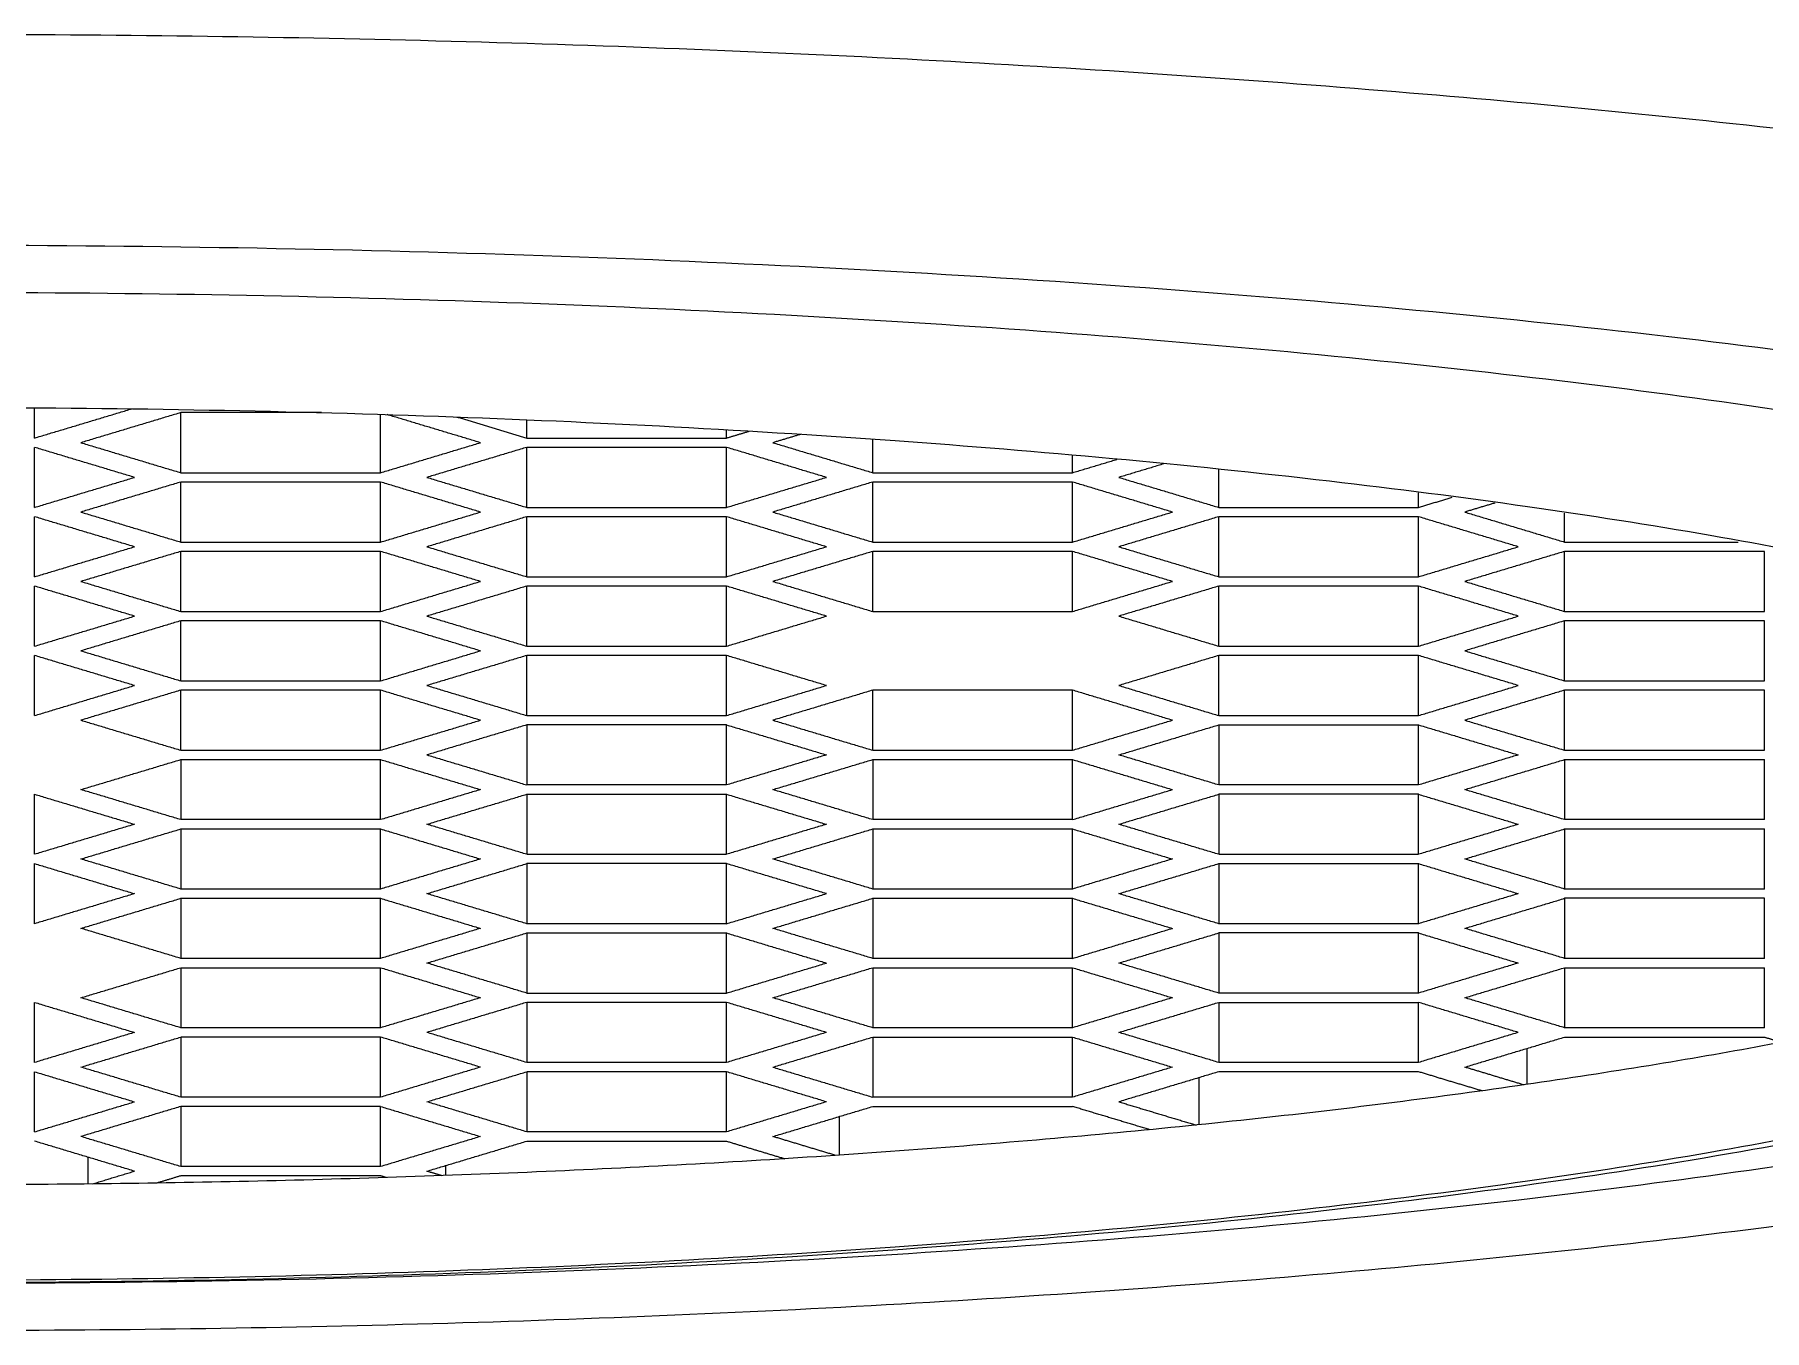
# Model space of a CAD drawing. Extents: x 22506 to 23100, y -2855 to -2435.
# Drawn here: x 22918.13 to 22924.23, y -2602.24 to -2597.68 of the extents above; entities that cross this region are included whole.
import ezdxf

# ---------------------------------------------------------------- set-up
doc = ezdxf.new("R2010")
doc.units = 0
doc.header["$LTSCALE"] = 5
doc.header["$MEASUREMENT"] = 0
doc.layers.get('0').update_dxf_attribs({"color": 2, "linetype": 'CONTINUOUS'})
doc.layers.add('00_COMPONENTS', color=7, linetype='CONTINUOUS')
doc.layers.add('DWG', color=7, linetype='CONTINUOUS')

msp = doc.modelspace()

# ---------------------------------------------------------------- linework, layer by layer
at = {"ltscale": 0.6}
for points in [[(22918.1343, -2599.1), (22918.1343, -2599.0467), (22918.1343, -2598.9933)], [(22918.1343, -2599.1), (22918.3058, -2599.0485), (22918.4773, -2598.9969)], [(22918.6493, -2599.0106), (22918.4734, -2599.0635), (22918.2976, -2599.1164)], [(22918.6493, -2599.2222), (22918.6493, -2599.1164), (22918.6493, -2599.0106)], [(22919.3527, -2599.2222), (22919.3527, -2599.1195), (22919.3527, -2599.0168)], [(22919.7044, -2599.1164), (22919.54, -2599.0669), (22919.3755, -2599.0175)], [(22919.6216, -2599.026), (22919.7446, -2599.063), (22919.8676, -2599.1)], [(22919.8676, -2599.1), (22919.8676, -2599.068), (22919.8676, -2599.0359)], [(22920.5711, -2599.1), (22920.5711, -2599.0857), (22920.5711, -2599.0713)], [(22920.5711, -2599.1), (22920.611, -2599.088), (22920.6508, -2599.076)], [(22918.1343, -2599.3443), (22918.1343, -2599.2386), (22918.1343, -2599.1328)], [(22918.4861, -2599.2386), (22918.3102, -2599.1857), (22918.1343, -2599.1328)], [(22918.2976, -2599.1164), (22918.4734, -2599.1693), (22918.6493, -2599.2222)], [(22919.3527, -2599.2222), (22919.5286, -2599.1693), (22919.7044, -2599.1164)], [(22919.8676, -2599.1328), (22919.6918, -2599.1857), (22919.5159, -2599.2386)], [(22919.8676, -2599.1), (22920.2194, -2599.1), (22920.5711, -2599.1)], [(22919.8676, -2599.3443), (22919.8676, -2599.2386), (22919.8676, -2599.1328)], [(22920.5711, -2599.1328), (22920.2194, -2599.1328), (22919.8676, -2599.1328)], [(22920.5711, -2599.3443), (22920.5711, -2599.2386), (22920.5711, -2599.1328)], [(22920.9228, -2599.2386), (22920.7469, -2599.1857), (22920.5711, -2599.1328)], [(22920.8311, -2599.0873), (22920.7827, -2599.1019), (22920.7343, -2599.1164)], [(22920.7343, -2599.1164), (22920.9102, -2599.1693), (22921.086, -2599.2222)], [(22921.086, -2599.2222), (22921.086, -2599.1634), (22921.086, -2599.1045)], [(22921.7894, -2599.2222), (22921.7894, -2599.1915), (22921.7894, -2599.1608)], [(22921.7894, -2599.2222), (22921.8677, -2599.1987), (22921.9459, -2599.1751)], [(22922.1108, -2599.191), (22922.0317, -2599.2148), (22921.9527, -2599.2386)], [(22918.1343, -2599.3443), (22918.3102, -2599.2914), (22918.4861, -2599.2386)], [(22918.6493, -2599.2549), (22918.4734, -2599.3078), (22918.2976, -2599.3607)], [(22918.6493, -2599.2222), (22919.001, -2599.2222), (22919.3527, -2599.2222)], [(22918.6493, -2599.4665), (22918.6493, -2599.3607), (22918.6493, -2599.2549)], [(22919.3527, -2599.2549), (22919.001, -2599.2549), (22918.6493, -2599.2549)], [(22919.3527, -2599.4665), (22919.3527, -2599.3607), (22919.3527, -2599.2549)], [(22919.7044, -2599.3607), (22919.5286, -2599.3078), (22919.3527, -2599.2549)], [(22919.5159, -2599.2386), (22919.6918, -2599.2914), (22919.8676, -2599.3443)], [(22920.5711, -2599.3443), (22920.7469, -2599.2914), (22920.9228, -2599.2386)], [(22921.086, -2599.2549), (22920.9102, -2599.3078), (22920.7343, -2599.3607)], [(22921.086, -2599.2222), (22921.4377, -2599.2222), (22921.7894, -2599.2222)], [(22921.086, -2599.4665), (22921.086, -2599.3607), (22921.086, -2599.2549)], [(22921.7894, -2599.2549), (22921.4377, -2599.2549), (22921.086, -2599.2549)], [(22921.7894, -2599.4665), (22921.7894, -2599.3607), (22921.7894, -2599.2549)], [(22922.1411, -2599.3607), (22921.9653, -2599.3078), (22921.7894, -2599.2549)], [(22921.9527, -2599.2386), (22922.1285, -2599.2914), (22922.3044, -2599.3443)], [(22922.3044, -2599.3443), (22922.3044, -2599.2775), (22922.3044, -2599.2107)], [(22923.0078, -2599.3443), (22923.0078, -2599.3186), (22923.0078, -2599.2928)], [(22923.0078, -2599.3443), (22923.0674, -2599.3264), (22923.1271, -2599.3085)], [(22918.1343, -2599.5886), (22918.1343, -2599.4829), (22918.1343, -2599.3771)], [(22918.4861, -2599.4829), (22918.3102, -2599.43), (22918.1343, -2599.3771)], [(22918.2976, -2599.3607), (22918.4734, -2599.4136), (22918.6493, -2599.4665)], [(22919.3527, -2599.4665), (22919.5286, -2599.4136), (22919.7044, -2599.3607)], [(22919.8676, -2599.3771), (22919.6918, -2599.43), (22919.5159, -2599.4829)], [(22919.8676, -2599.3443), (22920.2194, -2599.3443), (22920.5711, -2599.3443)], [(22919.8676, -2599.5886), (22919.8676, -2599.4829), (22919.8676, -2599.3771)], [(22920.5711, -2599.3771), (22920.2194, -2599.3771), (22919.8676, -2599.3771)], [(22920.5711, -2599.5886), (22920.5711, -2599.4829), (22920.5711, -2599.3771)], [(22920.9228, -2599.4829), (22920.7469, -2599.43), (22920.5711, -2599.3771)], [(22920.7343, -2599.3607), (22920.9102, -2599.4136), (22921.086, -2599.4665)], [(22921.7894, -2599.4665), (22921.9653, -2599.4136), (22922.1411, -2599.3607)], [(22922.3044, -2599.3771), (22922.1285, -2599.43), (22921.9527, -2599.4829)], [(22922.3044, -2599.3443), (22922.6561, -2599.3443), (22923.0078, -2599.3443)], [(22922.3044, -2599.5886), (22922.3044, -2599.4829), (22922.3044, -2599.3771)], [(22923.0078, -2599.3771), (22922.6561, -2599.3771), (22922.3044, -2599.3771)], [(22923.0078, -2599.5886), (22923.0078, -2599.4829), (22923.0078, -2599.3771)], [(22923.3595, -2599.4829), (22923.1837, -2599.43), (22923.0078, -2599.3771)], [(22923.2766, -2599.329), (22923.2238, -2599.3448), (22923.171, -2599.3607)], [(22923.171, -2599.3607), (22923.3469, -2599.4136), (22923.5227, -2599.4665)], [(22923.5227, -2599.4665), (22923.5227, -2599.4156), (22923.5227, -2599.3648)], [(22918.1343, -2599.5886), (22918.3102, -2599.5357), (22918.4861, -2599.4829)], [(22918.6493, -2599.4992), (22918.4734, -2599.5521), (22918.2976, -2599.605)], [(22918.6493, -2599.4665), (22919.001, -2599.4665), (22919.3527, -2599.4665)], [(22918.6493, -2599.7108), (22918.6493, -2599.605), (22918.6493, -2599.4992)], [(22919.3527, -2599.4992), (22919.001, -2599.4992), (22918.6493, -2599.4992)], [(22919.3527, -2599.7108), (22919.3527, -2599.605), (22919.3527, -2599.4992)], [(22919.7044, -2599.605), (22919.5286, -2599.5521), (22919.3527, -2599.4992)], [(22919.5159, -2599.4829), (22919.6918, -2599.5357), (22919.8676, -2599.5886)], [(22920.5711, -2599.5886), (22920.7469, -2599.5357), (22920.9228, -2599.4829)], [(22921.086, -2599.4992), (22920.9102, -2599.5521), (22920.7343, -2599.605)], [(22921.086, -2599.4665), (22921.4377, -2599.4665), (22921.7894, -2599.4665)], [(22921.086, -2599.7108), (22921.086, -2599.605), (22921.086, -2599.4992)], [(22921.7894, -2599.4992), (22921.4377, -2599.4992), (22921.086, -2599.4992)], [(22921.7894, -2599.7108), (22921.7894, -2599.605), (22921.7894, -2599.4992)], [(22922.1411, -2599.605), (22921.9653, -2599.5521), (22921.7894, -2599.4992)], [(22921.9527, -2599.4829), (22922.1285, -2599.5357), (22922.3044, -2599.5886)], [(22923.0078, -2599.5886), (22923.1837, -2599.5357), (22923.3595, -2599.4829)], [(22923.5227, -2599.4992), (22923.3469, -2599.5521), (22923.171, -2599.605)], [(22923.5227, -2599.4665), (22923.8285, -2599.4665), (22924.1343, -2599.4665)], [(22923.5227, -2599.7108), (22923.5227, -2599.605), (22923.5227, -2599.4992)], [(22924.2262, -2599.4992), (22923.8745, -2599.4992), (22923.5227, -2599.4992)], [(22924.2262, -2599.7108), (22924.2262, -2599.605), (22924.2262, -2599.4992)], [(22918.1343, -2599.8329), (22918.1343, -2599.7271), (22918.1343, -2599.6214)], [(22918.4861, -2599.7271), (22918.3102, -2599.6743), (22918.1343, -2599.6214)], [(22918.2976, -2599.605), (22918.4734, -2599.6579), (22918.6493, -2599.7108)], [(22919.3527, -2599.7108), (22919.5286, -2599.6579), (22919.7044, -2599.605)], [(22919.8676, -2599.6214), (22919.6918, -2599.6743), (22919.5159, -2599.7271)], [(22919.8676, -2599.5886), (22920.2194, -2599.5886), (22920.5711, -2599.5886)], [(22919.8676, -2599.8329), (22919.8676, -2599.7271), (22919.8676, -2599.6214)], [(22920.5711, -2599.6214), (22920.2194, -2599.6214), (22919.8676, -2599.6214)], [(22920.5711, -2599.8329), (22920.5711, -2599.7271), (22920.5711, -2599.6214)], [(22920.9228, -2599.7271), (22920.7469, -2599.6743), (22920.5711, -2599.6214)], [(22920.7343, -2599.605), (22920.9102, -2599.6579), (22921.086, -2599.7108)], [(22921.7894, -2599.7108), (22921.9653, -2599.6579), (22922.1411, -2599.605)], [(22922.3044, -2599.6214), (22922.1285, -2599.6743), (22921.9527, -2599.7271)], [(22922.3044, -2599.5886), (22922.6561, -2599.5886), (22923.0078, -2599.5886)], [(22922.3044, -2599.8329), (22922.3044, -2599.7271), (22922.3044, -2599.6214)], [(22923.0078, -2599.6214), (22922.6561, -2599.6214), (22922.3044, -2599.6214)], [(22923.0078, -2599.8329), (22923.0078, -2599.7271), (22923.0078, -2599.6214)], [(22923.3595, -2599.7271), (22923.1837, -2599.6743), (22923.0078, -2599.6214)], [(22923.171, -2599.605), (22923.3469, -2599.6579), (22923.5227, -2599.7108)], [(22918.1343, -2599.8329), (22918.3102, -2599.78), (22918.4861, -2599.7271)], [(22918.6493, -2599.7435), (22918.4734, -2599.7964), (22918.2976, -2599.8493)], [(22918.6493, -2599.7108), (22919.001, -2599.7108), (22919.3527, -2599.7108)], [(22918.6493, -2599.9551), (22918.6493, -2599.8493), (22918.6493, -2599.7435)], [(22919.3527, -2599.7435), (22919.001, -2599.7435), (22918.6493, -2599.7435)], [(22919.3527, -2599.9551), (22919.3527, -2599.8493), (22919.3527, -2599.7435)], [(22919.7044, -2599.8493), (22919.5286, -2599.7964), (22919.3527, -2599.7435)], [(22919.5159, -2599.7271), (22919.6918, -2599.78), (22919.8676, -2599.8329)], [(22920.5711, -2599.8329), (22920.7469, -2599.78), (22920.9228, -2599.7271)], [(22921.086, -2599.7108), (22921.4377, -2599.7108), (22921.7894, -2599.7108)], [(22921.9527, -2599.7271), (22922.1285, -2599.78), (22922.3044, -2599.8329)], [(22923.0078, -2599.8329), (22923.1837, -2599.78), (22923.3595, -2599.7271)], [(22923.5227, -2599.7435), (22923.3469, -2599.7964), (22923.171, -2599.8493)], [(22923.5227, -2599.7108), (22923.8745, -2599.7108), (22924.2262, -2599.7108)], [(22923.5227, -2599.9551), (22923.5227, -2599.8493), (22923.5227, -2599.7435)], [(22924.2262, -2599.7435), (22923.8745, -2599.7435), (22923.5227, -2599.7435)], [(22924.2262, -2599.9551), (22924.2262, -2599.8493), (22924.2262, -2599.7435)], [(22918.1343, -2600.0772), (22918.1343, -2599.9714), (22918.1343, -2599.8657)], [(22918.4861, -2599.9714), (22918.3102, -2599.9186), (22918.1343, -2599.8657)], [(22918.2976, -2599.8493), (22918.4734, -2599.9022), (22918.6493, -2599.9551)], [(22919.3527, -2599.9551), (22919.5286, -2599.9022), (22919.7044, -2599.8493)], [(22919.8676, -2599.8657), (22919.6918, -2599.9186), (22919.5159, -2599.9714)], [(22919.8676, -2599.8329), (22920.2194, -2599.8329), (22920.5711, -2599.8329)], [(22919.8676, -2600.0772), (22919.8676, -2599.9714), (22919.8676, -2599.8657)], [(22920.5711, -2599.8657), (22920.2194, -2599.8657), (22919.8676, -2599.8657)], [(22920.5711, -2600.0772), (22920.5711, -2599.9714), (22920.5711, -2599.8657)], [(22920.9228, -2599.9714), (22920.7469, -2599.9186), (22920.5711, -2599.8657)], [(22922.3044, -2599.8657), (22922.1285, -2599.9186), (22921.9527, -2599.9714)], [(22922.3044, -2599.8329), (22922.6561, -2599.8329), (22923.0078, -2599.8329)], [(22922.3044, -2600.0772), (22922.3044, -2599.9714), (22922.3044, -2599.8657)], [(22923.0078, -2599.8657), (22922.6561, -2599.8657), (22922.3044, -2599.8657)], [(22923.0078, -2600.0772), (22923.0078, -2599.9714), (22923.0078, -2599.8657)], [(22923.3595, -2599.9714), (22923.1837, -2599.9186), (22923.0078, -2599.8657)], [(22923.171, -2599.8493), (22923.3469, -2599.9022), (22923.5227, -2599.9551)], [(22918.1343, -2600.0772), (22918.3102, -2600.0243), (22918.4861, -2599.9714)], [(22918.6493, -2599.9878), (22918.4734, -2600.0407), (22918.2976, -2600.0936)], [(22918.6493, -2599.9551), (22919.001, -2599.9551), (22919.3527, -2599.9551)], [(22918.6493, -2600.1994), (22918.6493, -2600.0936), (22918.6493, -2599.9878)], [(22919.3527, -2599.9878), (22919.001, -2599.9878), (22918.6493, -2599.9878)], [(22919.3527, -2600.1994), (22919.3527, -2600.0936), (22919.3527, -2599.9878)], [(22919.7044, -2600.0936), (22919.5286, -2600.0407), (22919.3527, -2599.9878)], [(22919.5159, -2599.9714), (22919.6918, -2600.0243), (22919.8676, -2600.0772)], [(22920.5711, -2600.0772), (22920.7469, -2600.0243), (22920.9228, -2599.9714)], [(22921.086, -2599.9878), (22920.9102, -2600.0407), (22920.7343, -2600.0936)], [(22921.086, -2600.1994), (22921.086, -2600.0936), (22921.086, -2599.9878)], [(22921.7894, -2599.9878), (22921.4377, -2599.9878), (22921.086, -2599.9878)], [(22921.7894, -2600.1994), (22921.7894, -2600.0936), (22921.7894, -2599.9878)], [(22922.1411, -2600.0936), (22921.9653, -2600.0407), (22921.7894, -2599.9878)], [(22921.9527, -2599.9714), (22922.1285, -2600.0243), (22922.3044, -2600.0772)], [(22923.0078, -2600.0772), (22923.1837, -2600.0243), (22923.3595, -2599.9714)], [(22923.5227, -2599.9878), (22923.3469, -2600.0407), (22923.171, -2600.0936)], [(22923.5227, -2599.9551), (22923.8745, -2599.9551), (22924.2262, -2599.9551)], [(22923.5227, -2600.1994), (22923.5227, -2600.0936), (22923.5227, -2599.9878)], [(22924.2262, -2599.9878), (22923.8745, -2599.9878), (22923.5227, -2599.9878)], [(22924.2262, -2600.1994), (22924.2262, -2600.0936), (22924.2262, -2599.9878)], [(22918.2976, -2600.0936), (22918.4734, -2600.1465), (22918.6493, -2600.1994)], [(22919.3527, -2600.1994), (22919.5286, -2600.1465), (22919.7044, -2600.0936)], [(22919.8676, -2600.11), (22919.6918, -2600.1628), (22919.5159, -2600.2157)], [(22919.8676, -2600.0772), (22920.2194, -2600.0772), (22920.5711, -2600.0772)], [(22919.8676, -2600.11), (22919.8676, -2600.2157), (22919.8676, -2600.3215)], [(22920.5711, -2600.11), (22920.2194, -2600.11), (22919.8676, -2600.11)], [(22920.5711, -2600.3215), (22920.5711, -2600.2157), (22920.5711, -2600.11)], [(22920.5711, -2600.11), (22920.7469, -2600.1628), (22920.9228, -2600.2157)], [(22920.7343, -2600.0936), (22920.9102, -2600.1465), (22921.086, -2600.1994)], [(22921.7894, -2600.1994), (22921.9653, -2600.1465), (22922.1411, -2600.0936)], [(22921.9527, -2600.2157), (22922.1285, -2600.1628), (22922.3044, -2600.11)], [(22922.3044, -2600.0772), (22922.6561, -2600.0772), (22923.0078, -2600.0772)], [(22922.3044, -2600.11), (22922.3044, -2600.2157), (22922.3044, -2600.3215)], [(22922.3044, -2600.11), (22922.6561, -2600.11), (22923.0078, -2600.11)], [(22923.0078, -2600.3215), (22923.0078, -2600.2157), (22923.0078, -2600.11)], [(22923.0078, -2600.11), (22923.1837, -2600.1628), (22923.3595, -2600.2157)], [(22923.171, -2600.0936), (22923.3469, -2600.1465), (22923.5227, -2600.1994)], [(22918.2976, -2600.3379), (22918.4734, -2600.285), (22918.6493, -2600.2321)], [(22918.6493, -2600.1994), (22919.001, -2600.1994), (22919.3527, -2600.1994)], [(22918.6493, -2600.2321), (22918.6493, -2600.3379), (22918.6493, -2600.4437)], [(22918.6493, -2600.2321), (22919.001, -2600.2321), (22919.3527, -2600.2321)], [(22919.3527, -2600.4437), (22919.3527, -2600.3378), (22919.3527, -2600.2318)], [(22919.3527, -2600.2321), (22919.5286, -2600.285), (22919.7044, -2600.3379)], [(22919.5159, -2600.2157), (22919.6918, -2600.2686), (22919.8676, -2600.3215)], [(22920.9228, -2600.2157), (22920.7469, -2600.2686), (22920.5711, -2600.3215)], [(22920.7343, -2600.3379), (22920.9102, -2600.285), (22921.086, -2600.2321)], [(22921.086, -2600.1994), (22921.4377, -2600.1994), (22921.7894, -2600.1994)], [(22921.086, -2600.2321), (22921.086, -2600.3379), (22921.086, -2600.4437)], [(22921.086, -2600.2321), (22921.4377, -2600.2321), (22921.7894, -2600.2321)], [(22921.7894, -2600.4437), (22921.7894, -2600.3379), (22921.7894, -2600.2321)], [(22921.7894, -2600.2321), (22921.9653, -2600.285), (22922.1411, -2600.3379)], [(22922.3044, -2600.3215), (22922.1285, -2600.2686), (22921.9527, -2600.2157)], [(22923.3595, -2600.2157), (22923.1837, -2600.2686), (22923.0078, -2600.3215)], [(22923.171, -2600.3379), (22923.3469, -2600.285), (22923.5227, -2600.2321)], [(22923.5227, -2600.1994), (22923.8745, -2600.1994), (22924.2262, -2600.1994)], [(22923.5227, -2600.2321), (22923.5227, -2600.3379), (22923.5227, -2600.4437)], [(22923.5227, -2600.2321), (22923.8745, -2600.2321), (22924.2262, -2600.2321)], [(22924.2262, -2600.4437), (22924.2262, -2600.3379), (22924.2262, -2600.2321)], [(22918.1343, -2600.5658), (22918.1343, -2600.46), (22918.1343, -2600.3543)], [(22918.1343, -2600.3543), (22918.3102, -2600.4071), (22918.4861, -2600.46)], [(22918.6493, -2600.4437), (22918.4734, -2600.3908), (22918.2976, -2600.3379)], [(22919.7044, -2600.3379), (22919.5286, -2600.3908), (22919.3527, -2600.4437)], [(22919.5159, -2600.46), (22919.6918, -2600.4071), (22919.8676, -2600.3543)], [(22920.5711, -2600.3215), (22920.2194, -2600.3215), (22919.8676, -2600.3215)], [(22919.8676, -2600.3543), (22919.8676, -2600.46), (22919.8676, -2600.5658)], [(22919.8676, -2600.3543), (22920.2194, -2600.3543), (22920.5711, -2600.3543)], [(22920.5711, -2600.5658), (22920.5711, -2600.46), (22920.5711, -2600.3543)], [(22920.5711, -2600.3543), (22920.7469, -2600.4071), (22920.9228, -2600.46)], [(22921.086, -2600.4437), (22920.9102, -2600.3908), (22920.7343, -2600.3379)], [(22921.7894, -2600.4437), (22921.9653, -2600.3908), (22922.1411, -2600.3379)], [(22921.9527, -2600.46), (22922.1285, -2600.4071), (22922.3044, -2600.3543)], [(22923.0078, -2600.3215), (22922.6561, -2600.3215), (22922.3044, -2600.3215)], [(22922.3044, -2600.3543), (22922.3044, -2600.46), (22922.3044, -2600.5658)], [(22923.0078, -2600.3543), (22922.6561, -2600.3543), (22922.3044, -2600.3543)], [(22923.0078, -2600.5658), (22923.0078, -2600.46), (22923.0078, -2600.3543)], [(22923.0078, -2600.3543), (22923.1837, -2600.4071), (22923.3595, -2600.46)], [(22923.5227, -2600.4437), (22923.3469, -2600.3908), (22923.171, -2600.3379)], [(22918.4861, -2600.46), (22918.3102, -2600.5129), (22918.1343, -2600.5658)], [(22918.2976, -2600.5822), (22918.4734, -2600.5293), (22918.6493, -2600.4764)], [(22919.3527, -2600.4437), (22919.001, -2600.4437), (22918.6493, -2600.4437)], [(22918.6493, -2600.4764), (22918.6493, -2600.5822), (22918.6493, -2600.688)], [(22918.6493, -2600.4764), (22919.001, -2600.4764), (22919.3527, -2600.4764)], [(22919.3527, -2600.688), (22919.3527, -2600.5822), (22919.3527, -2600.4764)], [(22919.3527, -2600.4764), (22919.5286, -2600.5293), (22919.7044, -2600.5822)], [(22919.8676, -2600.5658), (22919.6918, -2600.5129), (22919.5159, -2600.46)], [(22920.9228, -2600.46), (22920.7469, -2600.5129), (22920.5711, -2600.5658)], [(22920.7343, -2600.5822), (22920.9102, -2600.5293), (22921.086, -2600.4764)], [(22921.7894, -2600.4437), (22921.4377, -2600.4437), (22921.086, -2600.4437)], [(22921.086, -2600.4764), (22921.086, -2600.5822), (22921.086, -2600.688)], [(22921.086, -2600.4764), (22921.4377, -2600.4764), (22921.7894, -2600.4764)], [(22921.7894, -2600.688), (22921.7894, -2600.5822), (22921.7894, -2600.4764)], [(22921.7894, -2600.4764), (22921.9653, -2600.5293), (22922.1411, -2600.5822)], [(22922.3044, -2600.5658), (22922.1285, -2600.5129), (22921.9527, -2600.46)], [(22923.3595, -2600.46), (22923.1837, -2600.5129), (22923.0078, -2600.5658)], [(22923.171, -2600.5822), (22923.3469, -2600.5293), (22923.5227, -2600.4764)], [(22924.2262, -2600.4437), (22923.8745, -2600.4437), (22923.5227, -2600.4437)], [(22923.5227, -2600.4764), (22923.5227, -2600.5822), (22923.5227, -2600.688)], [(22923.5227, -2600.4764), (22923.8745, -2600.4764), (22924.2262, -2600.4764)], [(22924.2262, -2600.688), (22924.2262, -2600.5822), (22924.2262, -2600.4764)], [(22918.1343, -2600.8101), (22918.1343, -2600.7043), (22918.1343, -2600.5986)], [(22918.1343, -2600.5986), (22918.3102, -2600.6514), (22918.4861, -2600.7043)], [(22918.6493, -2600.688), (22918.4734, -2600.6351), (22918.2976, -2600.5822)], [(22919.7044, -2600.5822), (22919.5286, -2600.6351), (22919.3527, -2600.688)], [(22919.5159, -2600.7043), (22919.6918, -2600.6514), (22919.8676, -2600.5986)], [(22919.8676, -2600.5658), (22920.2194, -2600.5658), (22920.5711, -2600.5658)], [(22919.8676, -2600.5986), (22919.8676, -2600.7043), (22919.8676, -2600.8101)], [(22920.5711, -2600.5986), (22920.2194, -2600.5986), (22919.8676, -2600.5986)], [(22920.5711, -2600.8101), (22920.5711, -2600.7043), (22920.5711, -2600.5986)], [(22920.9228, -2600.7043), (22920.7469, -2600.6514), (22920.5711, -2600.5986)], [(22921.086, -2600.688), (22920.9102, -2600.6351), (22920.7343, -2600.5822)], [(22922.1411, -2600.5822), (22921.9653, -2600.6351), (22921.7894, -2600.688)], [(22921.9527, -2600.7043), (22922.1285, -2600.6514), (22922.3044, -2600.5986)], [(22922.3044, -2600.5658), (22922.6561, -2600.5658), (22923.0078, -2600.5658)], [(22922.3044, -2600.5986), (22922.3044, -2600.7043), (22922.3044, -2600.8101)], [(22922.3044, -2600.5986), (22922.6561, -2600.5986), (22923.0078, -2600.5986)], [(22923.0078, -2600.8101), (22923.0078, -2600.7043), (22923.0078, -2600.5986)], [(22923.0078, -2600.5986), (22923.1837, -2600.6514), (22923.3595, -2600.7043)], [(22923.5227, -2600.688), (22923.3469, -2600.6351), (22923.171, -2600.5822)], [(22918.4861, -2600.7043), (22918.3102, -2600.7572), (22918.1343, -2600.8101)], [(22918.2976, -2600.8265), (22918.4734, -2600.7736), (22918.6493, -2600.7207)], [(22919.3527, -2600.688), (22919.001, -2600.688), (22918.6493, -2600.688)], [(22918.6493, -2600.7207), (22918.6493, -2600.8265), (22918.6493, -2600.9323)], [(22918.6493, -2600.7207), (22919.001, -2600.7207), (22919.3527, -2600.7207)], [(22919.3527, -2600.9323), (22919.3527, -2600.8265), (22919.3527, -2600.7207)], [(22919.3527, -2600.7207), (22919.5286, -2600.7736), (22919.7044, -2600.8265)], [(22919.8676, -2600.8101), (22919.6918, -2600.7572), (22919.5159, -2600.7043)], [(22920.5711, -2600.8101), (22920.7469, -2600.7572), (22920.9228, -2600.7043)], [(22920.7343, -2600.8265), (22920.9102, -2600.7736), (22921.086, -2600.7207)], [(22921.7894, -2600.688), (22921.4377, -2600.688), (22921.086, -2600.688)], [(22921.086, -2600.7207), (22921.086, -2600.8265), (22921.086, -2600.9323)], [(22921.086, -2600.7207), (22921.4377, -2600.7207), (22921.7894, -2600.7207)], [(22921.7894, -2600.9323), (22921.7894, -2600.8265), (22921.7894, -2600.7207)], [(22921.7894, -2600.7207), (22921.9653, -2600.7736), (22922.1411, -2600.8265)], [(22922.3044, -2600.8101), (22922.1285, -2600.7572), (22921.9527, -2600.7043)], [(22923.3595, -2600.7043), (22923.1837, -2600.7572), (22923.0078, -2600.8101)], [(22923.171, -2600.8265), (22923.3469, -2600.7736), (22923.5227, -2600.7207)], [(22924.2262, -2600.688), (22923.8745, -2600.688), (22923.5227, -2600.688)], [(22923.5227, -2600.7207), (22923.5227, -2600.8265), (22923.5227, -2600.9323)], [(22924.2262, -2600.7207), (22923.8745, -2600.7207), (22923.5227, -2600.7207)], [(22924.2262, -2600.9323), (22924.2262, -2600.8265), (22924.2262, -2600.7207)], [(22918.6493, -2600.9323), (22918.4734, -2600.8794), (22918.2976, -2600.8265)], [(22919.7044, -2600.8265), (22919.5286, -2600.8794), (22919.3527, -2600.9323)], [(22919.5159, -2600.9486), (22919.6918, -2600.8957), (22919.8676, -2600.8428)], [(22920.5711, -2600.8101), (22920.2194, -2600.8101), (22919.8676, -2600.8101)], [(22919.8676, -2600.8428), (22919.8676, -2600.9486), (22919.8676, -2601.0544)], [(22919.8676, -2600.8428), (22920.2194, -2600.8428), (22920.5711, -2600.8428)], [(22920.5711, -2601.0544), (22920.5711, -2600.9486), (22920.5711, -2600.8428)], [(22920.5711, -2600.8428), (22920.7469, -2600.8957), (22920.9228, -2600.9486)], [(22921.086, -2600.9323), (22920.9102, -2600.8794), (22920.7343, -2600.8265)], [(22921.7894, -2600.9323), (22921.9653, -2600.8794), (22922.1411, -2600.8265)], [(22921.9527, -2600.9486), (22922.1285, -2600.8957), (22922.3044, -2600.8428)], [(22923.0078, -2600.8101), (22922.6561, -2600.8101), (22922.3044, -2600.8101)], [(22922.3044, -2600.8428), (22922.3044, -2600.9486), (22922.3044, -2601.0544)], [(22923.0078, -2600.8428), (22922.6561, -2600.8428), (22922.3044, -2600.8428)], [(22923.0078, -2601.0544), (22923.0078, -2600.9486), (22923.0078, -2600.8428)], [(22923.0078, -2600.8428), (22923.1837, -2600.8957), (22923.3595, -2600.9486)], [(22923.5227, -2600.9323), (22923.3469, -2600.8794), (22923.171, -2600.8265)], [(22919.3527, -2600.9323), (22919.001, -2600.9323), (22918.6493, -2600.9323)], [(22919.8676, -2601.0544), (22919.6918, -2601.0015), (22919.5159, -2600.9486)], [(22920.5711, -2601.0544), (22920.7469, -2601.0015), (22920.9228, -2600.9486)], [(22921.7894, -2600.9323), (22921.4377, -2600.9323), (22921.086, -2600.9323)], [(22922.3044, -2601.0544), (22922.1285, -2601.0015), (22921.9527, -2600.9486)], [(22923.3595, -2600.9486), (22923.1837, -2601.0015), (22923.0078, -2601.0544)], [(22924.2262, -2600.9323), (22923.8745, -2600.9323), (22923.5227, -2600.9323)], [(22918.2976, -2601.0708), (22918.4734, -2601.0179), (22918.6493, -2600.965)], [(22918.6493, -2600.965), (22918.6493, -2601.0708), (22918.6493, -2601.1766)], [(22918.6493, -2600.965), (22919.001, -2600.965), (22919.3527, -2600.965)], [(22919.3527, -2601.1766), (22919.3527, -2601.0708), (22919.3527, -2600.965)], [(22919.3527, -2600.965), (22919.5286, -2601.0179), (22919.7044, -2601.0708)], [(22920.7343, -2601.0708), (22920.9102, -2601.0179), (22921.086, -2600.965)], [(22921.086, -2600.965), (22921.086, -2601.0708), (22921.086, -2601.1766)], [(22921.086, -2600.965), (22921.4377, -2600.965), (22921.7894, -2600.965)], [(22921.7894, -2601.1766), (22921.7894, -2601.0708), (22921.7894, -2600.965)], [(22921.7894, -2600.965), (22921.9653, -2601.0179), (22922.1411, -2601.0708)], [(22923.171, -2601.0708), (22923.3469, -2601.0179), (22923.5227, -2600.965)], [(22923.5227, -2600.965), (22923.5227, -2601.0708), (22923.5227, -2601.1766)], [(22923.5227, -2600.965), (22923.8745, -2600.965), (22924.2262, -2600.965)], [(22924.2262, -2601.1766), (22924.2262, -2601.0708), (22924.2262, -2600.965)], [(22918.6493, -2601.1766), (22918.4734, -2601.1237), (22918.2976, -2601.0708)], [(22919.7044, -2601.0708), (22919.5286, -2601.1237), (22919.3527, -2601.1766)], [(22919.8676, -2601.0544), (22920.2194, -2601.0544), (22920.5711, -2601.0544)], [(22921.086, -2601.1766), (22920.9102, -2601.1237), (22920.7343, -2601.0708)], [(22922.1411, -2601.0708), (22921.9653, -2601.1237), (22921.7894, -2601.1766)], [(22923.0078, -2601.0544), (22922.6561, -2601.0544), (22922.3044, -2601.0544)], [(22923.5227, -2601.1766), (22923.3469, -2601.1237), (22923.171, -2601.0708)], [(22918.1343, -2601.2987), (22918.1343, -2601.1929), (22918.1343, -2601.0871)], [(22918.1343, -2601.0871), (22918.3102, -2601.14), (22918.4861, -2601.1929)], [(22919.8676, -2601.0871), (22919.6918, -2601.14), (22919.5159, -2601.1929)], [(22919.8676, -2601.0871), (22919.8676, -2601.1929), (22919.8676, -2601.2987)], [(22920.5711, -2601.0871), (22920.2194, -2601.0871), (22919.8676, -2601.0871)], [(22920.5711, -2601.2987), (22920.5711, -2601.1929), (22920.5711, -2601.0871)], [(22920.9228, -2601.1929), (22920.7469, -2601.14), (22920.5711, -2601.0871)], [(22921.9527, -2601.1929), (22922.1285, -2601.14), (22922.3044, -2601.0871)], [(22922.3044, -2601.0871), (22922.3044, -2601.1929), (22922.3044, -2601.2987)], [(22922.3044, -2601.0871), (22922.6561, -2601.0871), (22923.0078, -2601.0871)], [(22923.0078, -2601.2987), (22923.0078, -2601.1929), (22923.0078, -2601.0871)], [(22923.3595, -2601.1929), (22923.1837, -2601.14), (22923.0078, -2601.0871)], [(22918.4861, -2601.1929), (22918.3102, -2601.2458), (22918.1343, -2601.2987)], [(22919.3527, -2601.1766), (22919.001, -2601.1766), (22918.6493, -2601.1766)], [(22919.8676, -2601.2987), (22919.6918, -2601.2458), (22919.5159, -2601.1929)], [(22920.9228, -2601.1929), (22920.7469, -2601.2458), (22920.5711, -2601.2987)], [(22921.7894, -2601.1766), (22921.4377, -2601.1766), (22921.086, -2601.1766)], [(22922.3044, -2601.2987), (22922.1285, -2601.2458), (22921.9527, -2601.1929)], [(22923.3595, -2601.1929), (22923.1837, -2601.2458), (22923.0078, -2601.2987)], [(22924.2262, -2601.1766), (22923.8745, -2601.1766), (22923.5227, -2601.1766)], [(22918.2976, -2601.3151), (22918.4734, -2601.2622), (22918.6493, -2601.2093)], [(22918.6493, -2601.2093), (22918.6493, -2601.3151), (22918.6493, -2601.4209)], [(22919.3527, -2601.2093), (22919.001, -2601.2093), (22918.6493, -2601.2093)], [(22919.3527, -2601.4209), (22919.3527, -2601.3151), (22919.3527, -2601.2093)], [(22919.7044, -2601.3151), (22919.5286, -2601.2622), (22919.3527, -2601.2093)], [(22920.7343, -2601.3151), (22920.9102, -2601.2622), (22921.086, -2601.2093)], [(22921.086, -2601.2093), (22921.086, -2601.3151), (22921.086, -2601.4209)], [(22921.086, -2601.2093), (22921.4377, -2601.2093), (22921.7894, -2601.2093)], [(22921.7894, -2601.4209), (22921.7894, -2601.3151), (22921.7894, -2601.2093)], [(22921.7894, -2601.2093), (22921.9653, -2601.2622), (22922.1411, -2601.3151)], [(22923.171, -2601.3151), (22923.3469, -2601.2622), (22923.5227, -2601.2093)], [(22923.389, -2601.2495), (22923.389, -2601.313), (22923.389, -2601.3765)], [(22923.5227, -2601.2093), (22923.8745, -2601.2093), (22924.2262, -2601.2093)], [(22924.2262, -2601.2093), (22924.2553, -2601.218), (22924.2844, -2601.2268)], [(22918.6493, -2601.4209), (22918.4734, -2601.368), (22918.2976, -2601.3151)], [(22919.7044, -2601.3151), (22919.5286, -2601.368), (22919.3527, -2601.4209)], [(22920.5711, -2601.2987), (22920.2194, -2601.2987), (22919.8676, -2601.2987)], [(22920.7343, -2601.3151), (22920.9102, -2601.368), (22921.086, -2601.4209)], [(22922.1411, -2601.3151), (22921.9653, -2601.368), (22921.7894, -2601.4209)], [(22923.0078, -2601.2987), (22922.6561, -2601.2987), (22922.3044, -2601.2987)], [(22923.3798, -2601.3779), (22923.2754, -2601.3465), (22923.171, -2601.3151)], [(22918.1343, -2601.543), (22918.1343, -2601.4372), (22918.1343, -2601.3314)], [(22918.1343, -2601.3314), (22918.3102, -2601.3843), (22918.4861, -2601.4372)], [(22919.5159, -2601.4372), (22919.6918, -2601.3843), (22919.8676, -2601.3314)], [(22919.8676, -2601.3314), (22919.8676, -2601.4372), (22919.8676, -2601.543)], [(22920.5711, -2601.3314), (22920.2194, -2601.3314), (22919.8676, -2601.3314)], [(22920.5711, -2601.543), (22920.5711, -2601.4372), (22920.5711, -2601.3314)], [(22920.9228, -2601.4372), (22920.7469, -2601.3843), (22920.5711, -2601.3314)], [(22922.3044, -2601.3314), (22922.1285, -2601.3843), (22921.9527, -2601.4372)], [(22922.2353, -2601.5179), (22922.2353, -2601.4351), (22922.2353, -2601.3522)], [(22923.0078, -2601.3314), (22922.6561, -2601.3314), (22922.3044, -2601.3314)], [(22923.2317, -2601.3988), (22923.1198, -2601.3651), (22923.0078, -2601.3314)], [(22918.1343, -2601.543), (22918.3102, -2601.4901), (22918.4861, -2601.4372)], [(22919.3527, -2601.4209), (22919.001, -2601.4209), (22918.6493, -2601.4209)], [(22919.8676, -2601.543), (22919.6918, -2601.4901), (22919.5159, -2601.4372)], [(22920.9228, -2601.4372), (22920.7469, -2601.4901), (22920.5711, -2601.543)], [(22921.7894, -2601.4209), (22921.4377, -2601.4209), (22921.086, -2601.4209)], [(22921.9527, -2601.4372), (22922.0887, -2601.4781), (22922.2247, -2601.519)], [(22918.6493, -2601.4536), (22918.4734, -2601.5065), (22918.2976, -2601.5594)], [(22918.6493, -2601.4536), (22918.6493, -2601.5594), (22918.6493, -2601.6652)], [(22919.3527, -2601.4536), (22919.001, -2601.4536), (22918.6493, -2601.4536)], [(22919.3527, -2601.6652), (22919.3527, -2601.5594), (22919.3527, -2601.4536)], [(22919.3527, -2601.4536), (22919.5286, -2601.5065), (22919.7044, -2601.5594)], [(22920.7343, -2601.5594), (22920.9102, -2601.5065), (22921.086, -2601.4536)], [(22920.9676, -2601.4892), (22920.9676, -2601.5572), (22920.9676, -2601.6252)], [(22921.086, -2601.4536), (22921.4377, -2601.4536), (22921.7894, -2601.4536)], [(22922.0613, -2601.5353), (22921.9253, -2601.4945), (22921.7894, -2601.4536)], [(22918.6493, -2601.6652), (22918.4734, -2601.6123), (22918.2976, -2601.5594)], [(22919.7044, -2601.5594), (22919.5286, -2601.6123), (22919.3527, -2601.6652)], [(22920.5711, -2601.543), (22920.2194, -2601.543), (22919.8676, -2601.543)], [(22920.9557, -2601.626), (22920.845, -2601.5927), (22920.7343, -2601.5594)], [(22918.4861, -2601.6815), (22918.3102, -2601.6286), (22918.1343, -2601.5757)], [(22918.3216, -2601.6321), (22918.3216, -2601.6793), (22918.3216, -2601.7265)], [(22919.5159, -2601.6815), (22919.6918, -2601.6286), (22919.8676, -2601.5757)], [(22919.8676, -2601.5757), (22920.2194, -2601.5757), (22920.5711, -2601.5757)], [(22920.5711, -2601.5757), (22920.674, -2601.6067), (22920.777, -2601.6377)], [(22918.337, -2601.7264), (22918.4115, -2601.7039), (22918.4861, -2601.6815)], [(22919.3527, -2601.6652), (22919.001, -2601.6652), (22918.6493, -2601.6652)], [(22919.5688, -2601.6974), (22919.5424, -2601.6895), (22919.5159, -2601.6815)], [(22919.5819, -2601.6617), (22919.5819, -2601.6793), (22919.5819, -2601.6969)], [(22918.6493, -2601.6979), (22918.607, -2601.7106), (22918.5647, -2601.7233)], [(22919.3527, -2601.6979), (22919.001, -2601.6979), (22918.6493, -2601.6979)], [(22919.3733, -2601.7041), (22919.363, -2601.701), (22919.3527, -2601.6979)]]:
    msp.add_open_spline(points, degree=2, dxfattribs=at)
msp.add_rational_spline([(22926.2766, -2600.5748), (22924.6316, -2601.7294), (22917.7822, -2601.7294), (22911.0173, -2601.7294), (22909.3137, -2600.5926)], [0.919661735513, 0.755159574898, 1, 0.75744780317, 0.91662268234], degree=2, knots=[-34.348594, -34.348594, -34.348594, -18.709022, -18.709022, -3.215613, -3.215613, -3.215613], dxfattribs=at)
at = {"layer": '00_COMPONENTS', "color": 7, "linetype": 'Continuous'}
for points, knots in [([(22928.7778, -2598.9305), (22928.5142, -2598.8256), (22927.9086, -2598.6335), (22926.8903, -2598.3966), (22925.6822, -2598.186), (22924.3093, -2598.0067), (22922.7999, -2597.8629), (22920.6089, -2597.7204), (22918.9217, -2597.6795), (22917.7778, -2597.6795)], [0, 0, 0, 0, 0.076581, 0.171109, 0.282072, 0.407424, 0.544729, 0.691259, 1, 1, 1, 1]), ([(22928.7778, -2600.3319), (22928.7778, -2600.3004), (22928.7681, -2600.2347), (22928.7261, -2600.1391), (22928.6577, -2600.0452), (22928.523, -2599.9132), (22928.2833, -2599.7558), (22927.9163, -2599.5832), (22927.4534, -2599.4169), (22926.8986, -2599.2587), (22926.2565, -2599.1102), (22925.2469, -2598.9188), (22923.8157, -2598.7211), (22921.9362, -2598.5506), (22919.8976, -2598.4454), (22917.7778, -2598.4098), (22915.6581, -2598.4454), (22913.6194, -2598.5506), (22911.74, -2598.7211), (22910.3088, -2598.9188), (22909.2991, -2599.1102), (22908.657, -2599.2587), (22908.1023, -2599.4169), (22907.6394, -2599.5832), (22907.2723, -2599.7558), (22907.0327, -2599.9132), (22906.8979, -2600.0452), (22906.8295, -2600.1391), (22906.7875, -2600.2347), (22906.7778, -2600.3004), (22906.7778, -2600.3319)], [0, 0, 0, 0, 0.004136, 0.008577, 0.013567, 0.019275, 0.033225, 0.050895, 0.072386, 0.097642, 0.126511, 0.158775, 0.232373, 0.315858, 0.406183, 0.5, 0.593817, 0.684142, 0.767627, 0.841225, 0.873489, 0.902358, 0.927614, 0.949105, 0.966775, 0.980725, 0.986433, 0.991423, 0.995864, 1, 1, 1, 1]), ([(22917.7778, -2598.5867), (22918.4315, -2598.5867), (22919.7145, -2598.6083), (22921.5771, -2598.7044), (22923.2942, -2598.8603), (22924.6018, -2599.0409), (22925.5243, -2599.2157), (22926.1109, -2599.3514), (22926.6178, -2599.496), (22927.0407, -2599.6478), (22927.376, -2599.8055), (22927.595, -2599.9494), (22927.7181, -2600.07), (22927.7806, -2600.1557), (22927.819, -2600.243), (22927.8278, -2600.3031), (22927.8278, -2600.3319)], [0, 0, 0, 0, 0.18764, 0.368282, 0.535253, 0.682449, 0.746978, 0.804716, 0.855227, 0.89821, 0.933549, 0.96145, 0.972867, 0.982844, 0.991725, 1, 1, 1, 1]), ([(22917.7778, -2598.9921), (22918.3534, -2598.9921), (22919.4832, -2599.011), (22921.1233, -2599.0958), (22922.4193, -2599.2132), (22923.3754, -2599.3354), (22924.0173, -2599.4356), (22924.5993, -2599.546), (22925.1159, -2599.6654), (22925.5622, -2599.7927), (22925.9347, -2599.9265), (22926.2299, -2600.0653), (22926.4228, -2600.192), (22926.5312, -2600.2982), (22926.5862, -2600.3737), (22926.62, -2600.4506), (22926.6316, -2600.5289), (22926.62, -2600.6071), (22926.5862, -2600.684), (22926.5312, -2600.7595), (22926.4228, -2600.8657), (22926.2299, -2600.9924), (22925.9347, -2601.1313), (22925.5622, -2601.265), (22925.1159, -2601.3923), (22924.5993, -2601.5118), (22924.0173, -2601.6222), (22923.3754, -2601.7224), (22922.4193, -2601.8446), (22921.1233, -2601.962), (22919.4832, -2602.0467), (22918.3534, -2602.0657), (22917.7778, -2602.0657)], [0, 0, 0, 0, 0.093814, 0.184134, 0.267619, 0.305832, 0.341225, 0.373489, 0.402358, 0.427613, 0.449105, 0.466775, 0.480725, 0.486433, 0.491422, 0.495862, 0.5, 0.504138, 0.508578, 0.513567, 0.519275, 0.533225, 0.550895, 0.572387, 0.597642, 0.626511, 0.658775, 0.694168, 0.732381, 0.815866, 0.906186, 1, 1, 1, 1]), ([(22917.7778, -2602.0732), (22918.3672, -2602.0732), (22919.524, -2602.0536), (22921.203, -2601.9656), (22922.7514, -2601.8229), (22923.9317, -2601.6569), (22924.767, -2601.4952), (22925.3033, -2601.3681), (22925.7744, -2601.23), (22926.1808, -2601.079), (22926.4767, -2600.9336), (22926.6803, -2600.801), (22926.8635, -2600.6546), (22927.0175, -2600.4655), (22927.1109, -2600.2338), (22927.1278, -2600.1034), (22927.1278, -2600.0365)], [0, 0, 0, 0, 0.177053, 0.347466, 0.504974, 0.64405, 0.705295, 0.760509, 0.809558, 0.852654, 0.890642, 0.908289, 0.925524, 0.961033, 0.979907, 1, 1, 1, 1]), ([(22927.8278, -2600.3319), (22927.8278, -2600.3607), (22927.819, -2600.4208), (22927.7806, -2600.5081), (22927.7181, -2600.5939), (22927.595, -2600.7144), (22927.376, -2600.8583), (22927.0407, -2601.016), (22926.6178, -2601.1679), (22926.1109, -2601.3124), (22925.5243, -2601.4481), (22924.6018, -2601.623), (22923.2942, -2601.8036), (22921.5771, -2601.9594), (22919.7145, -2602.0555), (22918.4315, -2602.0771), (22917.7778, -2602.0771)], [0, 0, 0, 0, 0.008275, 0.017156, 0.027133, 0.03855, 0.066451, 0.10179, 0.144773, 0.195284, 0.253022, 0.317551, 0.464747, 0.631718, 0.81236, 1, 1, 1, 1]), ([(22907.3032, -2600.9152), (22907.3996, -2600.9674), (22907.6156, -2601.0682), (22908.131, -2601.261), (22908.925, -2601.4782), (22910.0398, -2601.7004), (22911.3451, -2601.8909), (22912.8089, -2602.0448), (22914.9693, -2602.1984), (22917.7778, -2602.2717), (22920.5864, -2602.1984), (22922.7468, -2602.0448), (22924.2105, -2601.8909), (22925.5158, -2601.7004), (22926.6306, -2601.4782), (22927.4246, -2601.261), (22927.94, -2601.0682), (22928.156, -2600.9674), (22928.2524, -2600.9152)], [0, 0, 0, 0, 0.01548, 0.033613, 0.077682, 0.131553, 0.194111, 0.263942, 0.339416, 0.5, 0.660584, 0.736058, 0.805889, 0.868447, 0.922318, 0.966387, 0.98452, 1, 1, 1, 1])]:
    msp.add_open_spline(points, degree=3, knots=knots, dxfattribs=at)
at = {"layer": 'DWG'}
msp.add_open_spline([(22919.1452, -2599.0106), (22918.8972, -2599.0106), (22918.6493, -2599.0106)], degree=2, dxfattribs=at)

doc.saveas('drawing.dxf')
